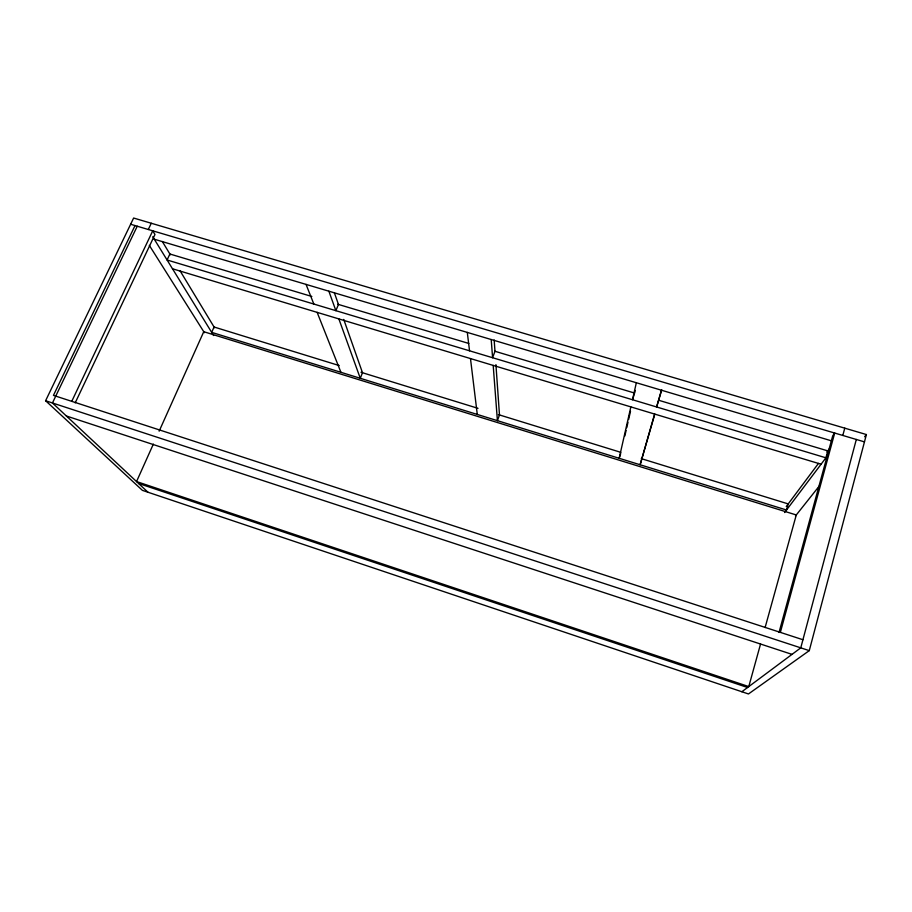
<?xml version="1.0" encoding="UTF-8"?>
<svg xmlns="http://www.w3.org/2000/svg" width="912" height="912" viewBox="0 0 912 912"><rect width="100%" height="100%" fill="white"/><g stroke="black" fill="none" stroke-linecap="round" stroke-linejoin="round"><path stroke-width="1.37" d="M630.853 406.9L619.168 458.291L620.707 453.595M636.348 382.744L632.483 399.73L634.228 394.417M624.857 435.97L626.111 430.487M626.738 427.751L627.992 422.267M628.619 419.531L630.5 411.301M634.672 393.083L635.276 390.439M809.275 650.632L866.4 434.557L133.631 218.036L45.6 400.733L142.42 490.371L748.467 693.964L809.275 650.632L45.6 400.733M856.322 439.459L800.77 647.851L741.866 691.741M842.802 435.446L844.774 428.161M780.364 632.369L834.708 433.052L832.724 435.776L779.008 632.495M760.551 644.032L748.775 686.588L136.549 481.559L153.353 444.098M765.111 627.547L796.279 514.961L203.752 331.706L159.144 431.182M654.611 414.059L640.121 464.767L654.793 414.23M661.417 390.211L656.629 406.98L661.77 389.834M75.206 402.842L154.972 234.487L152.737 230.816L71.752 401.348M148.303 229.505L151.278 223.258M135.033 225.572L53.455 395.375L802.925 639.734M137.245 226.222L52.451 402.979L147.972 492.241M786.258 506.536L818.486 463.376M826.967 452.021L830.353 447.473M784.582 512.555L827.389 455.863M795.481 515.964L819.284 486.028M864.61 436.768L866.4 434.557M130.633 224.261L864.462 441.875M154.288 239.218L831.949 440.975M311.847 296.48L169.883 254.003L167.078 259.988L825.919 457.813L827.811 450.881L658.555 400.231M337.782 304.243L468.814 343.459M494.749 351.211L633.977 392.878M172.493 268.778L821.085 464.219M339.241 365.575L214.069 327.009L211.675 332.367L786.509 510.002L788.219 503.914L641.273 458.633M361.004 372.278L478.013 408.337M498.419 414.618L620.867 452.352M66.382 415.997L792.015 654.371M138.567 483.451L747.555 687.5M149.317 245.374L204.391 332.709M152.749 236.732L213.625 335.525M162.313 241.486L170.396 254.847M179.96 270.647L214.525 327.761M306.044 284.396L313.842 304.061M317.137 312.36L340.928 372.313M328.856 291.19L335.878 310.673L338.466 304.448L334.316 292.638M338.854 318.904L360.274 378.286L362.497 372.746L343.744 319.428M467.297 332.413L469.543 350.812M470.478 358.576L477.284 414.447M491.203 339.526L492.594 357.732L494.977 351.28L494.167 339.948M493.187 365.416L497.416 420.671L499.48 414.949L495.923 364.64"/></g></svg>
